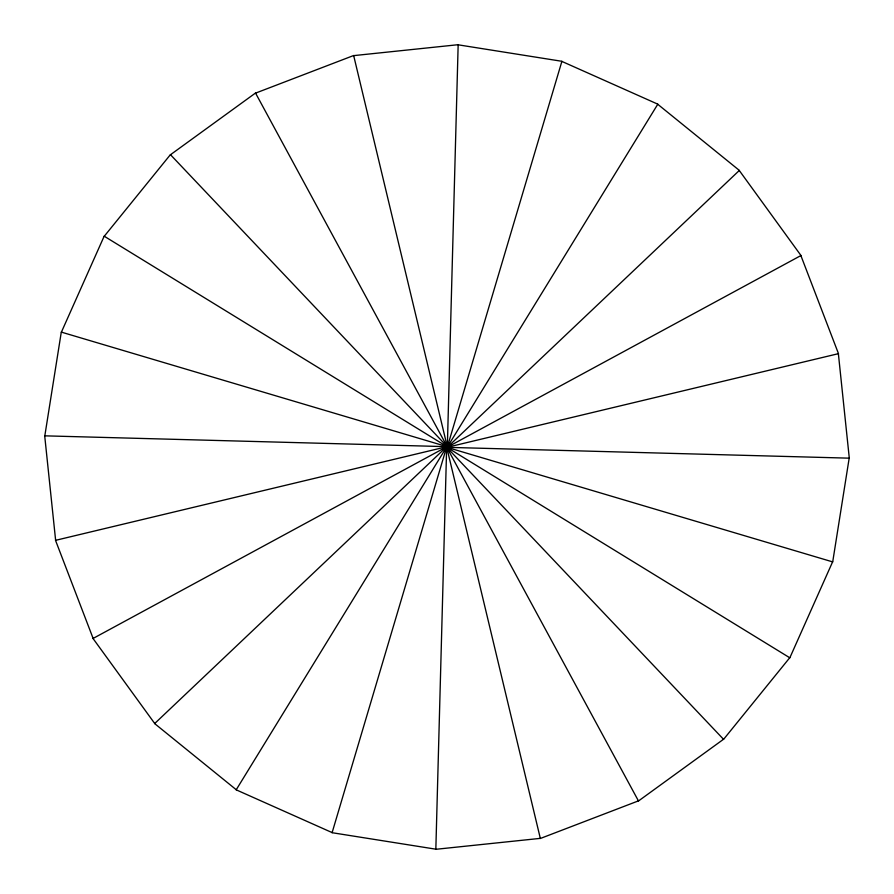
<?xml version="1.0" encoding="UTF-8"?>
<svg xmlns="http://www.w3.org/2000/svg" width="894" height="894" viewBox="0 0 894 894"><rect width="100%" height="100%" fill="white"/><g stroke="black" fill="none" stroke-linecap="round" stroke-linejoin="round"><path stroke-width="1.34" d="M446.676 446.587L435.836 849.3L540.412 838.36M447.324 447.413L458.164 44.7L353.588 55.64M44.801 435.937L61.295 332.099L447.481 446.799M849.199 458.063L832.705 561.901L446.519 447.201M446.799 446.519L332.099 832.705L435.937 849.199M447.201 447.481L561.901 61.295L458.063 44.801M61.362 332.222L104.173 236.184L447.514 446.933L170.419 154.64L104.218 236.318M832.638 561.778L789.827 657.816L446.486 447.067L723.581 739.36L789.782 657.682M170.419 154.774L255.516 93.021L447.481 447.201M723.581 739.226L638.484 800.979L446.519 446.799M447.201 446.519L93.021 638.484L154.774 723.581M446.799 447.481L800.979 255.516L739.226 170.419M255.483 93.155L353.655 55.517L447.413 447.313M638.517 800.845L540.345 838.483L446.587 446.687M447.313 446.587L55.517 540.345L93.155 638.517M446.687 447.413L838.483 353.655L800.845 255.483M447.413 446.676L44.7 435.836L55.64 540.412M446.587 447.324L849.3 458.164L838.36 353.588M561.778 61.362L657.816 104.173L447.067 447.514L739.36 170.419L657.682 104.218M332.222 832.638L236.184 789.827L446.933 446.486L154.64 723.581L236.318 789.782"/></g></svg>
